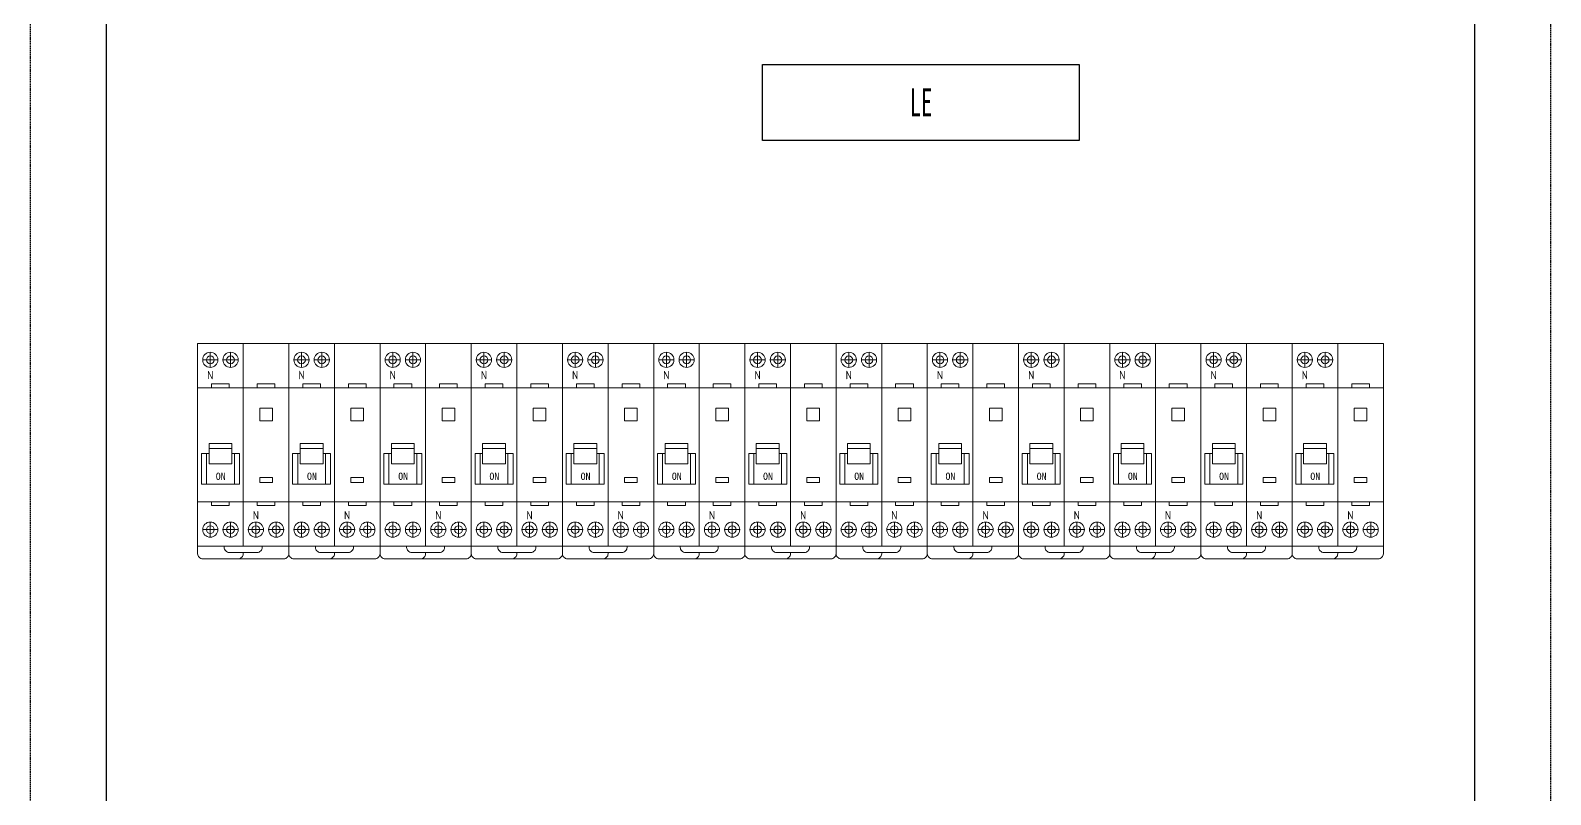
# Model space of a CAD drawing. Extents: x 227222 to 227822, y 326678 to 327978.
# Drawn here: x 227222 to 227822, y 327022 to 327323 of the extents above; entities that cross this region are included whole.
import ezdxf
from ezdxf.enums import TextEntityAlignment as Align

# ---------------------------------------------------------------- set-up
doc = ezdxf.new("R2010")
doc.units = 0
doc.header["$MEASUREMENT"] = 0
doc.linetypes.add('DASH', pattern=[0.35, 0.25, -0.1])
doc.linetypes.add('DASHED', pattern=[0.75, 0.5, -0.25])
doc.layers.add('元件', color=7, linetype='Continuous')
doc.layers.add('布置图', color=30, linetype='Continuous')
doc.layers.add('细线', color=7, linetype='Continuous', lineweight=0)
doc.styles.add('-仿宋_GB2312', font='gbenor.shx', dxfattribs={"bigfont": 'gbcbig.shx'})
doc.styles.add('LEAD', font='', dxfattribs={"width": 0.8})
doc.styles.add('正常', font='')
doc.styles.get('LEAD').set_extended_font_data('SimSun')
doc.styles.get('正常').set_extended_font_data('FangSong_GB2312')

# ---------------------------------------------------------------- blocks, each defined once
blk = doc.blocks.new('Manufacturer光辉PartName剩余电流动作微型断路器Series1PNShellFrameLimitingCurrentRemarkPartTypeMinCurrent1MaxCurrent32Poles1P+NMinPower0MaxPower0LibType2DelFlgfalseUpdateDate')
at = {"layer": '细线'}
for p, q in [((-16, 36), (-10, 36)), ((-13, 39), (-13, 33)), ((-8, 36), (-2, 36)), ((-5, 39), (-5, 33)), ((-13, -34), (-13, -28)), ((-5, -34), (-5, -28)), ((5, -34), (5, -28)), ((13, -34), (13, -28)), ((-16, -31), (-10, -31)), ((-8, -31), (-2, -31)), ((8, -31), (2, -31)), ((16, -31), (10, -31))]:
    blk.add_line(p, q, dxfattribs=at)
for points in [[(-18, -37.5), (0, -37.5), (0, 42.5), (-18, 42.5)], [(0, -37.5), (18, -37.5), (18, 42.5), (0, 42.5)], [(-18, -20), (0, -20), (0, 25), (-18, 25)], [(-12.5, 26.5), (-5.5, 26.5), (-5.5, 25), (-12.5, 25)], [(0, -20), (18, -20), (18, 25), (0, 25)], [(5.5, 26.5), (12.5, 26.5), (12.5, 25), (5.5, 25)], [(6.5, 12), (11.5, 12), (11.5, 17), (6.5, 17)], [(-13.5, -5), (-4.5, -5), (-4.5, 3), (-13.5, 3)], [(-13.5, 3), (-4.5, 3), (-4.5, 1), (-13.5, 1)], [(6.5, -12.38), (11.5, -12.38), (11.5, -10.38), (6.5, -10.38)], [(-12.5, -21.5), (-5.5, -21.5), (-5.5, -20), (-12.5, -20)], [(5.5, -21.5), (12.5, -21.5), (12.5, -20), (5.5, -20)]]:
    blk.add_lwpolyline(points, close=True, dxfattribs=at)
for points in [[(-13.5, -1), (-16.5, -1), (-16.5, -13), (-1.5, -13), (-1.5, -1), (-4.5, -1)], [(-13.5, -1), (-14.5, -1), (-14.5, -13), (-3.5, -13), (-3.5, -1), (-4.5, -1)]]:
    blk.add_lwpolyline(points, dxfattribs=at)
for points in [[(-18, -37.5), (18, -37.5), (18, -40.5, -0.414214), (16, -42.5), (-16, -42.5, -0.414214), (-18, -40.5)], [(-5.5, -40), (5.5, -40, 0.414214), (7.5, -38), (7.5, -37.5), (-7.5, -37.5), (-7.5, -38, 0.414214)]]:
    blk.add_lwpolyline(points, format="xyb", close=True, dxfattribs=at)
blk.add_lwpolyline([(0, -40), (0, -40.5, -0.414214), (-2, -42.5), (-16, -42.5, -0.414214), (-18, -40.5), (-18, -37.5), (0, -37.5)], format="xyb", dxfattribs=at)
for centre, radius in [((-13, 36), 3), ((-13, 36), 1.54), ((-5, 36), 3), ((-5, 36), 1.54), ((-13, -31), 3), ((-13, -31), 1.54), ((-5, -31), 3), ((-5, -31), 1.54), ((5, -31), 3), ((5, -31), 1.54), ((13, -31), 3), ((13, -31), 1.54)]:
    blk.add_circle(centre, radius, dxfattribs=at)
at = {"layer": '细线', "color": 2, "lineweight": 15}
for s, height, style, p in [('N', 3.33, '-仿宋_GB2312', (-14.22, 28.34)), ('ON', 2.851, '正常', (-10.83, -11.36)), ('N', 3.33, '-仿宋_GB2312', (3.78, -26.98))]:
    blk.add_text(s, height=height, dxfattribs=dict(at, style=style)).set_placement(p)
blk = doc.blocks.new('Manufacturer光辉PartName剩余电流互感器Series一体式ShellFrame250LimitingCurrentRemarkPartTypeMinCurrent16MaxCurrent250PolesMinPower0MaxPower0LibType2DelFlgfalseUpdateDate')
at = {"color": 0, "transparency": 33554687}
blk.add_lwpolyline([(-62.5, 15), (62.5, 15), (62.5, -15), (-62.5, -15)], close=True, dxfattribs=at)
at = {"layer": '元件', "linetype": 'DASH', "transparency": 33554687, "style": 'LEAD', "width": 0.6}
blk.add_text('LE', height=11, dxfattribs=at).set_placement((0, -5.38), align=Align.CENTER)

msp = doc.modelspace()

# ---------------------------------------------------------------- linework, layer by layer
at = {"color": 2}
msp.add_lwpolyline([(227251.79, 327928.38), (227791.79, 327928.38), (227791.79, 326728.38), (227251.79, 326728.38)], close=True, dxfattribs=at)
at = {"layer": '布置图', "linetype": 'DASHED'}
msp.add_lwpolyline([(227221.79, 327978.38), (227821.79, 327978.38), (227821.79, 326678.38), (227221.79, 326678.38)], close=True, dxfattribs=at)

# ---------------------------------------------------------------- block references
for name, p in [('Manufacturer光辉PartName剩余电流互感器Series一体式ShellFrame250LimitingCurrentRemarkPartTypeMinCurrent16MaxCurrent250PolesMinPower0MaxPower0LibType2DelFlgfalseUpdateDate', (227573.29, 327294.88)), ('Manufacturer光辉PartName剩余电流动作微型断路器Series1PNShellFrameLimitingCurrentRemarkPartTypeMinCurrent1MaxCurrent32Poles1P+NMinPower0MaxPower0LibType2DelFlgfalseUpdateDate', (227305.79, 327157.38)), ('Manufacturer光辉PartName剩余电流动作微型断路器Series1PNShellFrameLimitingCurrentRemarkPartTypeMinCurrent1MaxCurrent32Poles1P+NMinPower0MaxPower0LibType2DelFlgfalseUpdateDate', (227341.79, 327157.38)), ('Manufacturer光辉PartName剩余电流动作微型断路器Series1PNShellFrameLimitingCurrentRemarkPartTypeMinCurrent1MaxCurrent32Poles1P+NMinPower0MaxPower0LibType2DelFlgfalseUpdateDate', (227377.79, 327157.38)), ('Manufacturer光辉PartName剩余电流动作微型断路器Series1PNShellFrameLimitingCurrentRemarkPartTypeMinCurrent1MaxCurrent32Poles1P+NMinPower0MaxPower0LibType2DelFlgfalseUpdateDate', (227413.79, 327157.38)), ('Manufacturer光辉PartName剩余电流动作微型断路器Series1PNShellFrameLimitingCurrentRemarkPartTypeMinCurrent1MaxCurrent32Poles1P+NMinPower0MaxPower0LibType2DelFlgfalseUpdateDate', (227449.79, 327157.38)), ('Manufacturer光辉PartName剩余电流动作微型断路器Series1PNShellFrameLimitingCurrentRemarkPartTypeMinCurrent1MaxCurrent32Poles1P+NMinPower0MaxPower0LibType2DelFlgfalseUpdateDate', (227485.79, 327157.38)), ('Manufacturer光辉PartName剩余电流动作微型断路器Series1PNShellFrameLimitingCurrentRemarkPartTypeMinCurrent1MaxCurrent32Poles1P+NMinPower0MaxPower0LibType2DelFlgfalseUpdateDate', (227521.79, 327157.38)), ('Manufacturer光辉PartName剩余电流动作微型断路器Series1PNShellFrameLimitingCurrentRemarkPartTypeMinCurrent1MaxCurrent32Poles1P+NMinPower0MaxPower0LibType2DelFlgfalseUpdateDate', (227557.79, 327157.38)), ('Manufacturer光辉PartName剩余电流动作微型断路器Series1PNShellFrameLimitingCurrentRemarkPartTypeMinCurrent1MaxCurrent32Poles1P+NMinPower0MaxPower0LibType2DelFlgfalseUpdateDate', (227593.79, 327157.38)), ('Manufacturer光辉PartName剩余电流动作微型断路器Series1PNShellFrameLimitingCurrentRemarkPartTypeMinCurrent1MaxCurrent32Poles1P+NMinPower0MaxPower0LibType2DelFlgfalseUpdateDate', (227629.79, 327157.38)), ('Manufacturer光辉PartName剩余电流动作微型断路器Series1PNShellFrameLimitingCurrentRemarkPartTypeMinCurrent1MaxCurrent32Poles1P+NMinPower0MaxPower0LibType2DelFlgfalseUpdateDate', (227665.79, 327157.38)), ('Manufacturer光辉PartName剩余电流动作微型断路器Series1PNShellFrameLimitingCurrentRemarkPartTypeMinCurrent1MaxCurrent32Poles1P+NMinPower0MaxPower0LibType2DelFlgfalseUpdateDate', (227701.79, 327157.38)), ('Manufacturer光辉PartName剩余电流动作微型断路器Series1PNShellFrameLimitingCurrentRemarkPartTypeMinCurrent1MaxCurrent32Poles1P+NMinPower0MaxPower0LibType2DelFlgfalseUpdateDate', (227737.79, 327157.38))]:
    msp.add_blockref(name, p)

doc.saveas('drawing.dxf')
